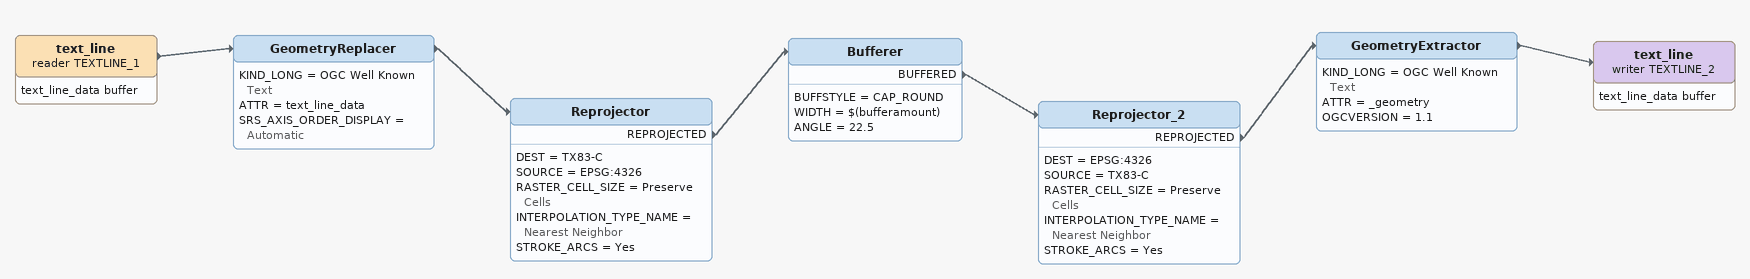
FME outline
text_line (reader TEXTLINE_1)
    attributes: text_line_data buffer
    -> GeometryReplacer
GeometryReplacer
    KIND_LONG = OGC Well Known Text
    ATTR = text_line_data
    SRS_AXIS_ORDER_DISPLAY = Automatic
    -> Reprojector
Reprojector
    DEST = TX83-C
    SOURCE = EPSG:4326
    RASTER_CELL_SIZE = Preserve Cells
    INTERPOLATION_TYPE_NAME = Nearest Neighbor
    STROKE_ARCS = Yes
    REPROJECTED -> Bufferer
Bufferer
    BUFFSTYLE = CAP_ROUND
    WIDTH = $(bufferamount)
    ANGLE = 22.5
    BUFFERED -> Reprojector_2
Reprojector_2
    DEST = EPSG:4326
    SOURCE = TX83-C
    RASTER_CELL_SIZE = Preserve Cells
    INTERPOLATION_TYPE_NAME = Nearest Neighbor
    STROKE_ARCS = Yes
    REPROJECTED -> GeometryExtractor
GeometryExtractor
    KIND_LONG = OGC Well Known Text
    ATTR = _geometry
    OGCVERSION = 1.1
    -> text_line (writer TEXTLINE_2)
text_line (writer TEXTLINE_2)
    attributes: text_line_data buffer
